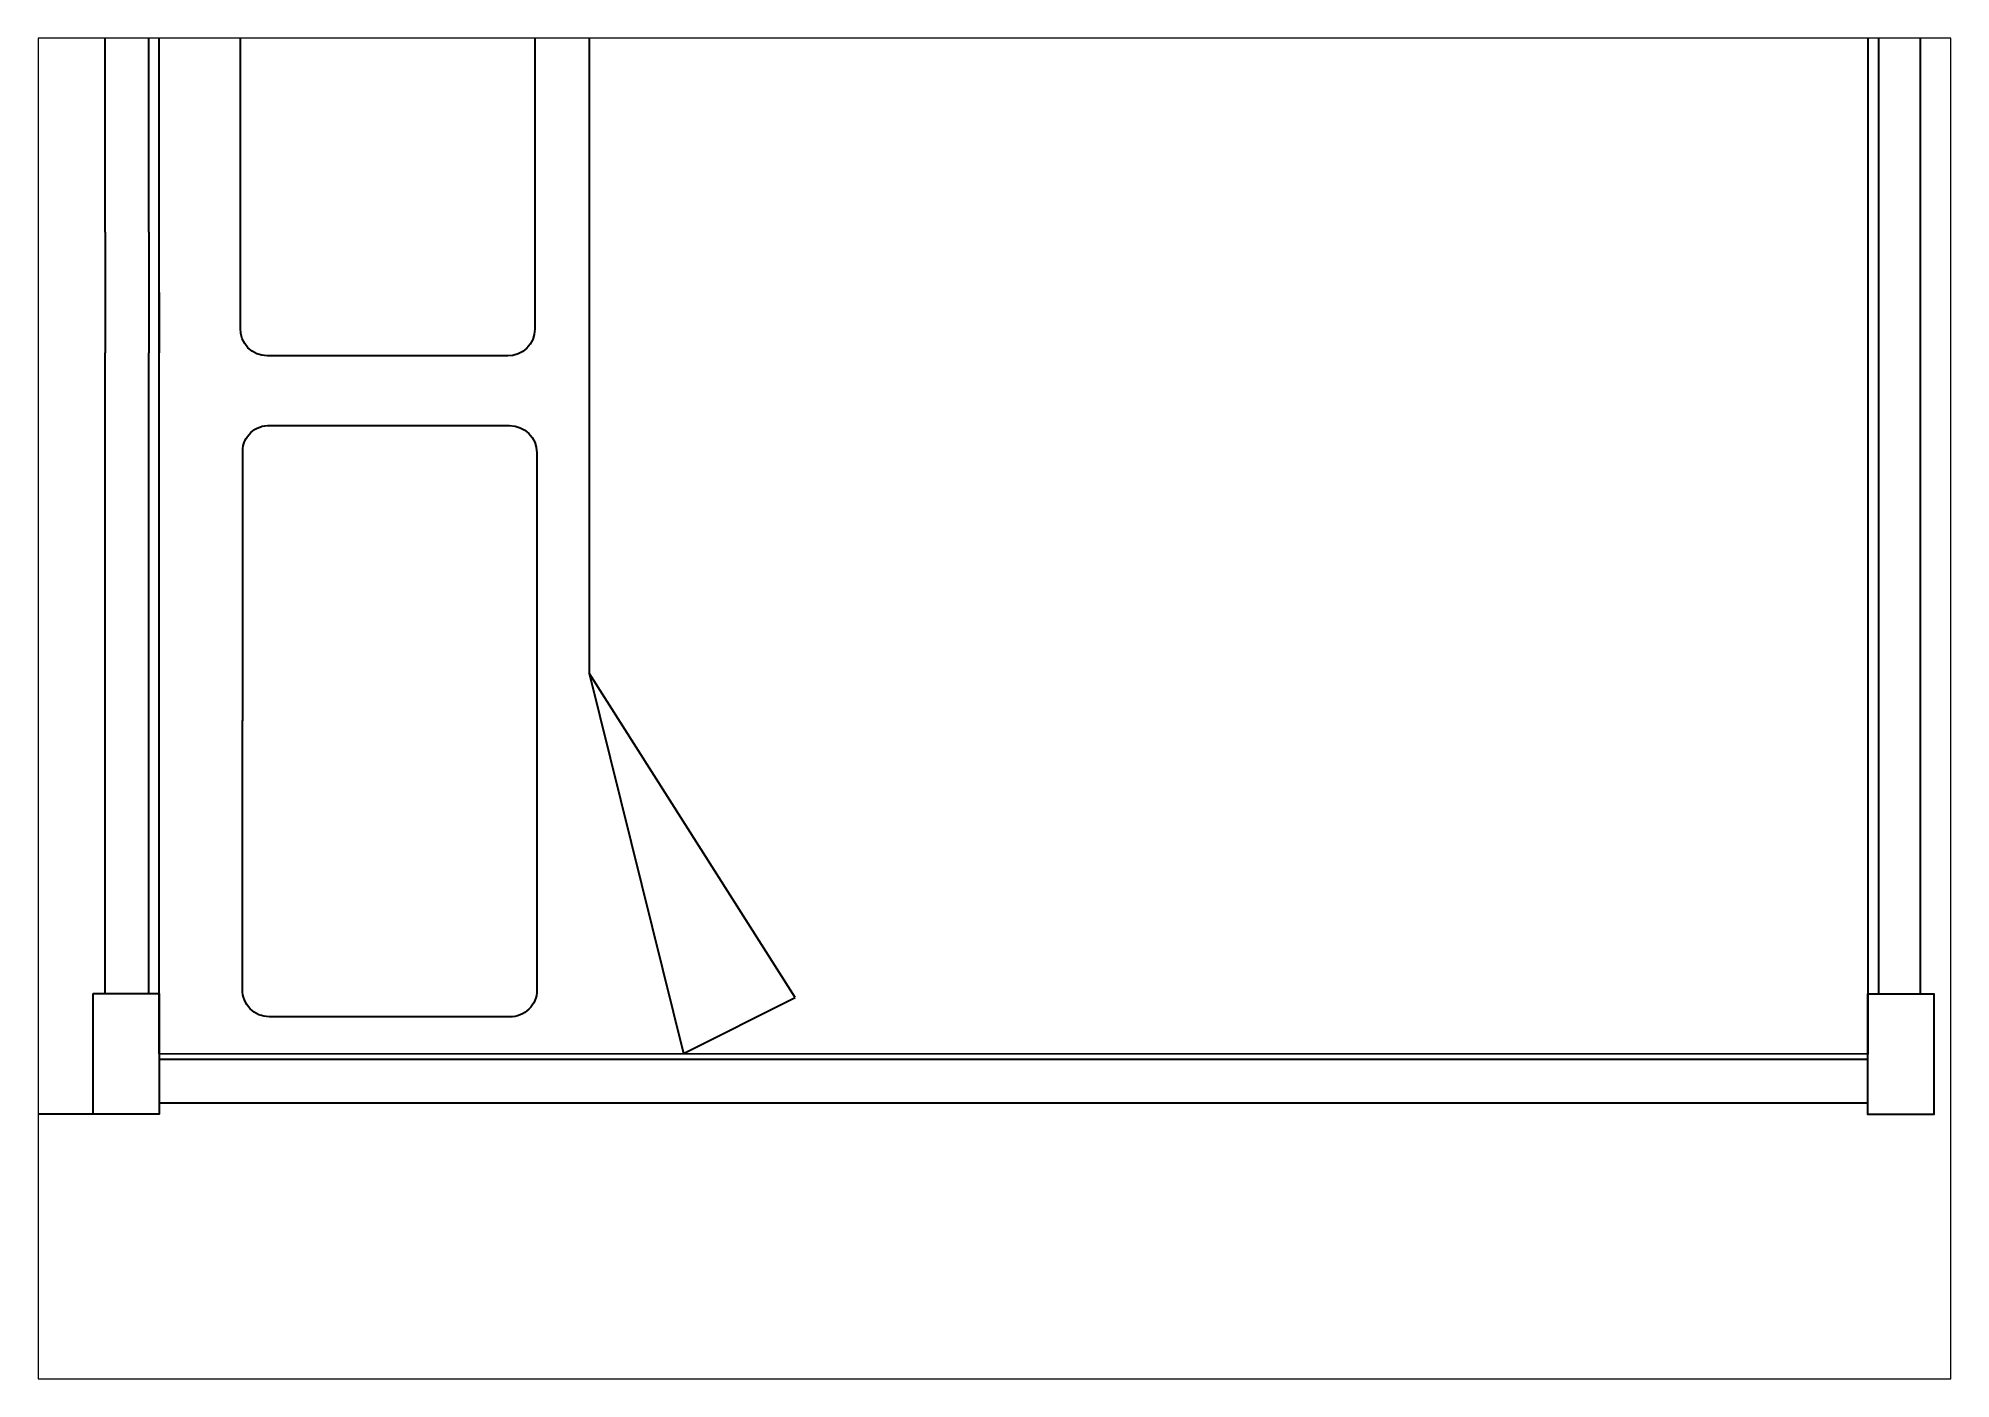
# Paper-space layout 'Layout2' of a CAD drawing. Header units: centimetres. Extents: x 1.14 to 10.3, y 0.8 to 7.22.
# The model-space entities are those that its viewports show. They can reach past a viewport. Long polylines and large blocks are cut down to what shows.
import ezdxf

# ---------------------------------------------------------------- set-up
doc = ezdxf.new("R2010")
doc.units = ezdxf.units.CM
doc.header["$MEASUREMENT"] = 0
doc.layers.add('quote', color=4, linetype='Continuous')
doc.layers.add('struttura', color=7, linetype='Continuous')
doc.styles.get("Standard").update_dxf_attribs({"font": 'Arial.ttf'})
doc.dimstyles.get("Standard").update_dxf_attribs({"dimtxt": 5.18, "dimasz": 5.18, "dimexe": 0.18, "dimexo": 0.0625, "dimgap": 5.09, "dimtad": 1, "dimdec": 0, "dimzin": 0, "dimdsep": 46, "dimtxsty": 'Standard', "dimblk": 'ARCHTICK', "dimblk1": 'ARCHTICK', "dimblk2": 'ARCHTICK', "dimcen": 0.09, "dimadec": 0, "dimazin": 0, "dimtfac": 1, "dimtdec": 0, "dimtofl": 0, "dimtmove": 0, "dimatfit": 3, "dimfxl": 1, "dimtolj": 1, "dimtzin": 0, "dimarcsym": 0})

# ---------------------------------------------------------------- blocks, each defined once
blk = doc.blocks.new('_ArchTick')
at = {"color": 0, "linetype": 'ByBlock', "const_width": 0.15}
blk.add_lwpolyline([(-0.5, -0.5), (0.5, 0.5)], dxfattribs=at)
blk = doc.blocks.new('*D14')
at = {"layer": 'Defpoints', "color": 0, "transparency": 16777216}
for p in [(62.55, 216.47), (38.97, 48.74), (61.03, 48.74)]:
    blk.add_point(p, dxfattribs=at)
at = {"layer": 'quote', "color": 0, "lineweight": -2, "transparency": 16777216}
for p, q in [((62.48, 216.47), (38.79, 216.47)), ((38.97, 216.47), (38.97, 48.74)), ((60.96, 48.74), (38.79, 48.74))]:
    blk.add_line(p, q, dxfattribs=at)
at = {"layer": 'quote', "color": 0, "lineweight": -2, "transparency": 16777216, "xscale": 5.18, "yscale": 5.18, "zscale": 5.18}
for p, rotation in [((38.97, 216.47), 90), ((38.97, 48.74), 270)]:
    blk.add_blockref('_ArchTick', p, dxfattribs=dict(at, rotation=rotation))
at = {"layer": 'quote', "color": 0, "transparency": 16777216, "insert": (31.26, 132.6), "char_height": 5.18, "attachment_point": 5, "rotation": 90}
blk.add_mtext('\\A1;168', dxfattribs=at)

msp = doc.modelspace()

# ---------------------------------------------------------------- linework, layer by layer
at = {"layer": 'struttura'}
for p, q in [((68.52, 122.96), (68.52, 209.6)), ((263, 209.56), (263, 130.09)), ((117.48, 185.56), (117.48, 142.24)), ((62.39, 149.11), (62.39, 135.37)), ((67.35, 149.11), (67.35, 135.37)), ((263, 149.36), (263, 135.63)), ((264.2, 149.07), (264.2, 135.63)), ((268.95, 149.07), (268.95, 135.63)), ((68.52, 142.24), (68.52, 135.37)), ((117.48, 142.24), (117.48, 98.92)), ((68.52, 55.61), (68.52, 135.37)), ((263, 135.63), (263, 55.57)), ((117.48, 98.92), (128.19, 55.64)), ((140.93, 62.01), (117.48, 98.92)), ((128.19, 55.64), (140.93, 62.01)), ((263, 55.57), (68.52, 55.61))]:
    msp.add_line(p, q, dxfattribs=at)
for points in [[(62.39, 149.11), (62.39, 202.73)], [(67.35, 149.11), (67.35, 202.73)], [(264.2, 202.98), (264.2, 149.07)], [(268.95, 202.98), (268.95, 149.07)], [(62.39, 62.48), (62.39, 135.37)], [(67.35, 62.48), (67.35, 135.37)], [(264.2, 135.63), (264.2, 62.44)], [(268.95, 135.63), (268.95, 62.44)], [(263, 54.96), (68.52, 54.96)], [(263, 50), (68.52, 50)]]:
    msp.add_lwpolyline(points, dxfattribs=at)
for points in [[(77.8, 168.7), (77.8, 199.39, -0.432307), (80.91, 202.3), (108.18, 202.3, -0.414026), (111.28, 199.2), (111.28, 138.06, -0.419057), (108.2, 135.03), (80.82, 135.03, -0.423065), (77.79, 138.16), (77.8, 199.39)], [(78.05, 93.49), (78.05, 124.18, -0.432307), (81.15, 127.1), (108.42, 127.1, -0.414026), (111.52, 124), (111.52, 62.86, -0.419057), (108.44, 59.83), (81.06, 59.83, -0.423065), (78.03, 62.95), (78.05, 124.18)]]:
    msp.add_lwpolyline(points, format="xyb", dxfattribs=at)
for points in [[(61.03, 62.48), (68.52, 62.48), (68.52, 48.74), (61.03, 48.74)], [(263, 62.44), (270.49, 62.44), (270.49, 48.7), (263, 48.7)]]:
    msp.add_lwpolyline(points, close=True, dxfattribs=at)

# ---------------------------------------------------------------- dimensions: what is measured, and where the dimension line sits
at = {"layer": 'quote'}
dim = msp.add_linear_dim(base=(38.97, 48.74), p1=(62.55, 216.47), p2=(61.03, 48.74), angle=90, dimstyle='Standard', dxfattribs=at)
dim.commit()
dim.dimension.update_dxf_attribs({"geometry": '*D14', "text_midpoint": (31.26, 132.6)})

psp = doc.layouts.new('Layout2')

# ---------------------------------------------------------------- viewports
at = {"layer": 'struttura'}
psp.add_viewport(center=(5.7215, 4.009), size=(9.1543, 6.414333), view_center_point=(163.6027, 94.9061), view_height=152.511312, dxfattribs=at)

doc.saveas('drawing.dxf')
